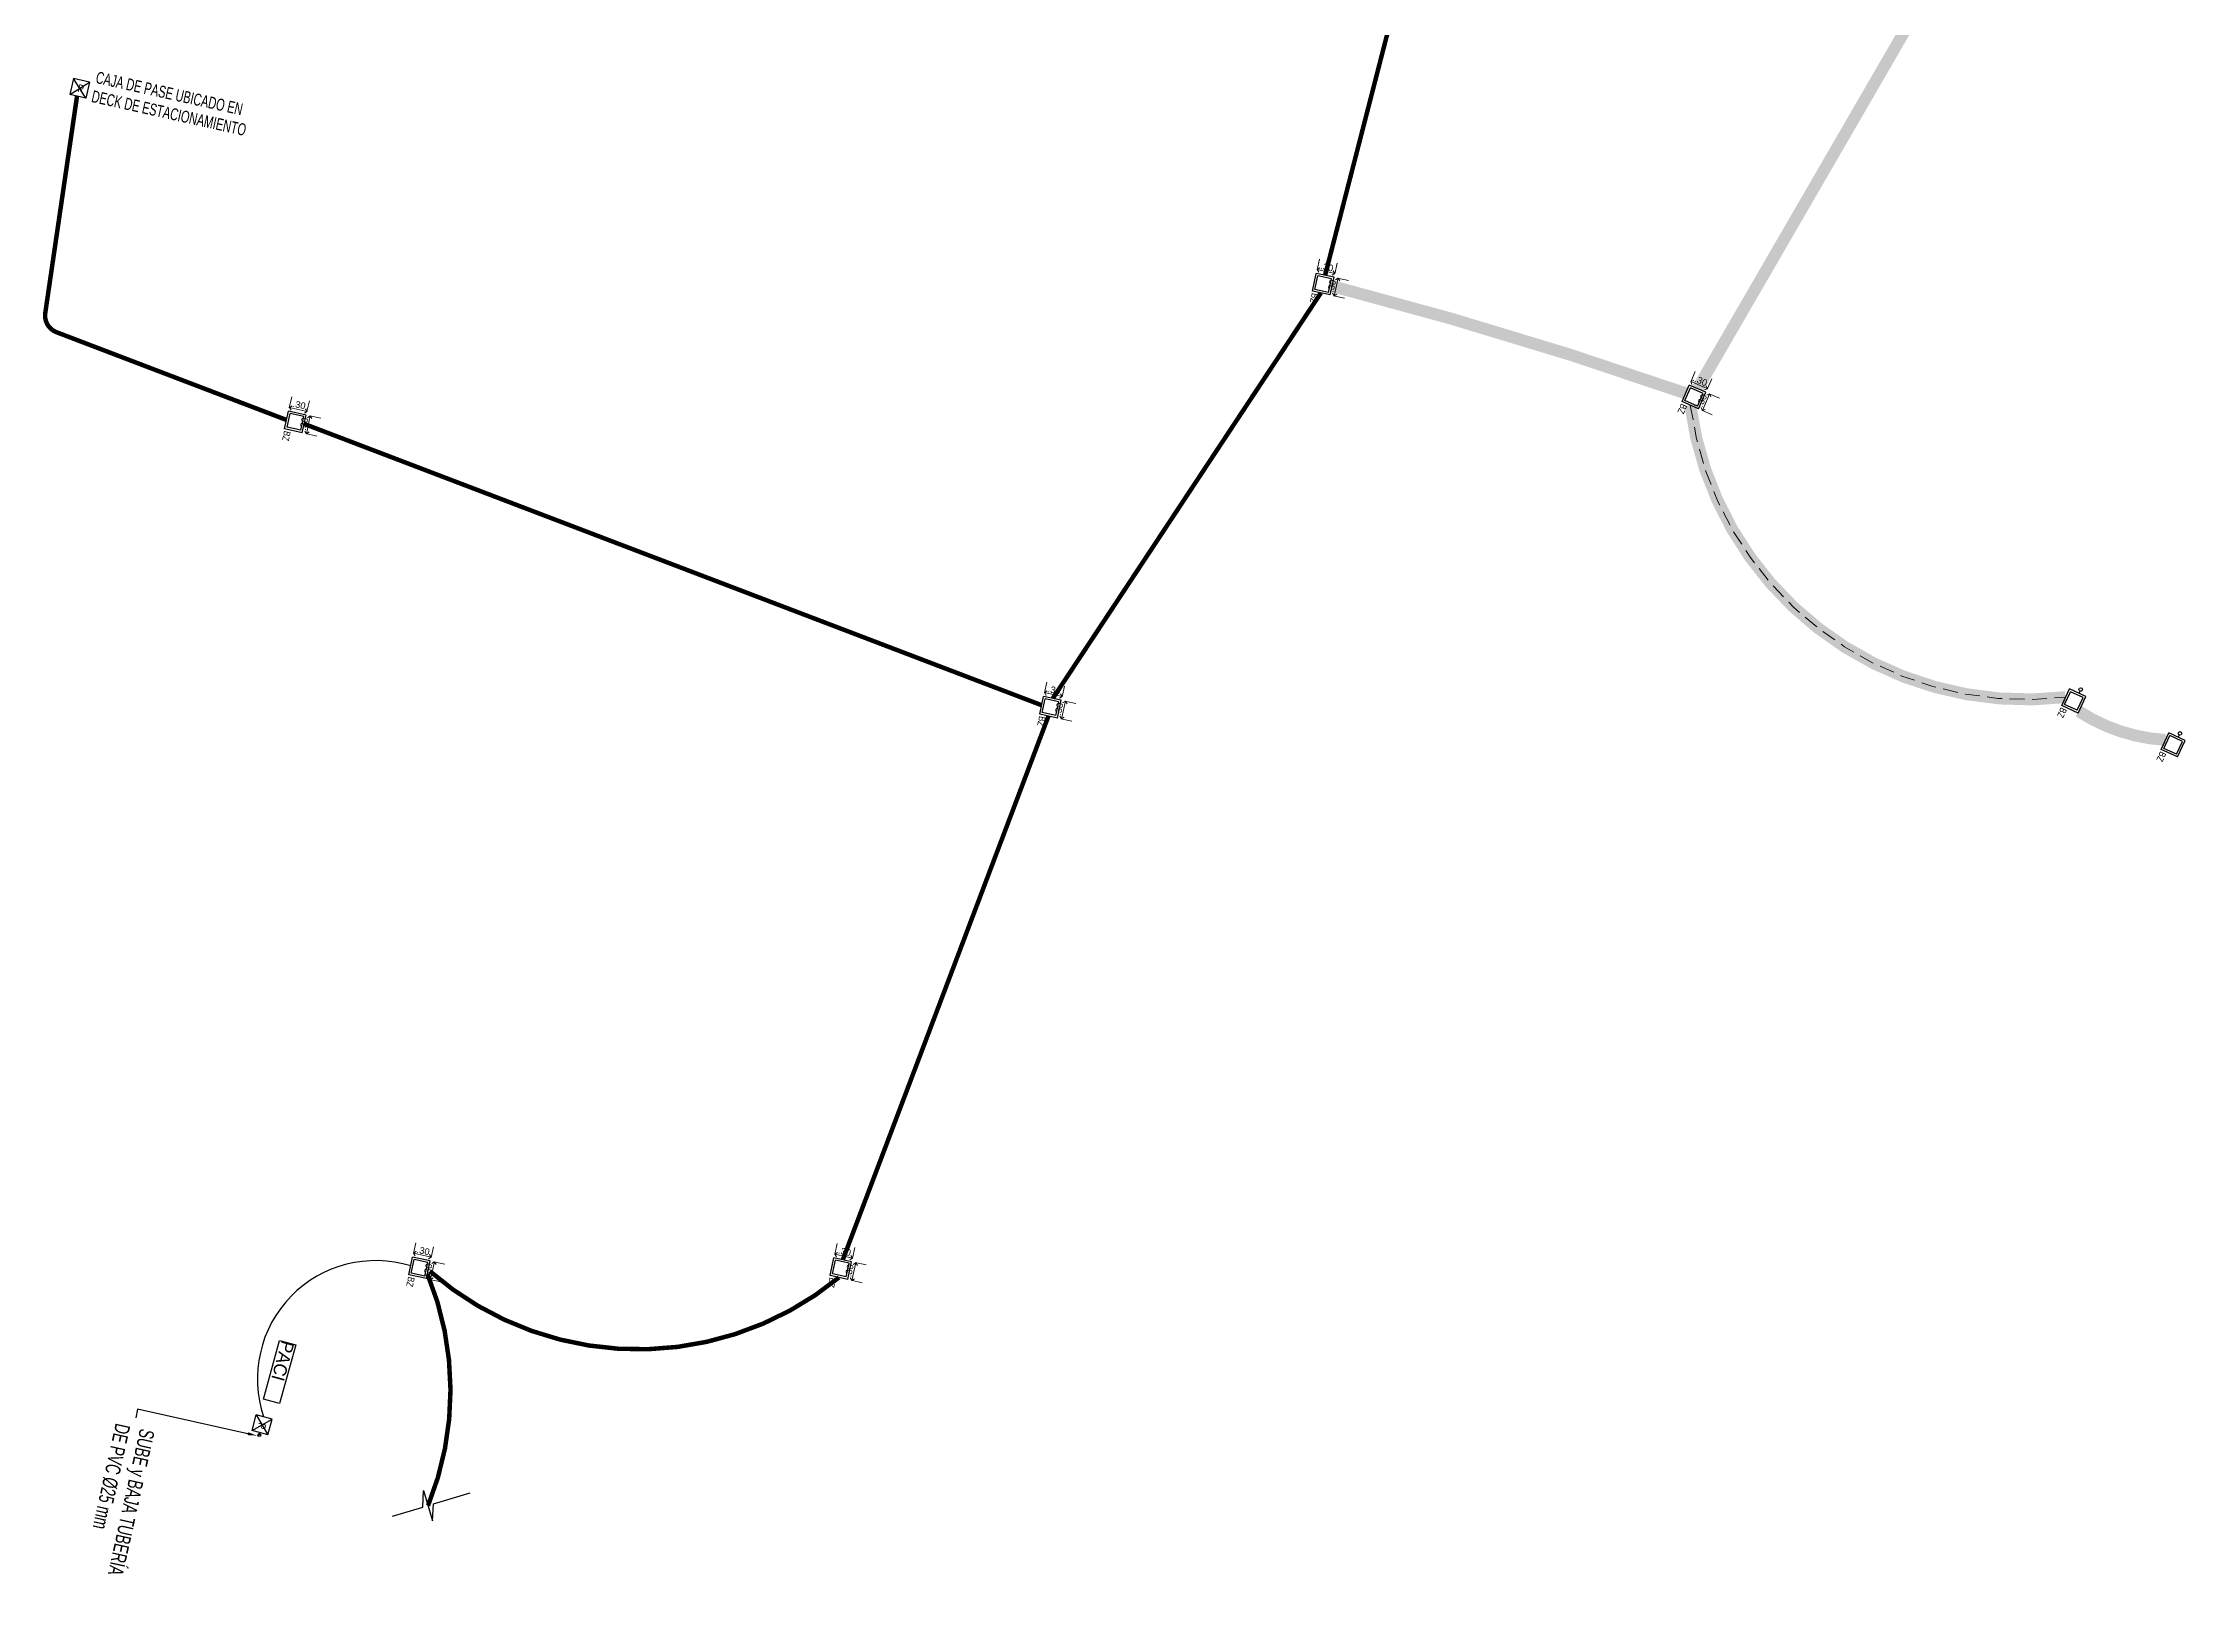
# Model space of a CAD drawing. Header units: millimetres. Extents: x 226520 to 226729, y 8188097 to 8188252.
# Drawn here: x 226520.28 to 226556.11, y 8188097.07 to 8188123.26 of the extents above; entities that cross this region are included whole.
import ezdxf
from ezdxf import colors
from ezdxf.entities.mleader import LeaderData, LeaderLine
from ezdxf.math import Vec2, Vec3

# ---------------------------------------------------------------- set-up
doc = ezdxf.new("R2010")
doc.units = ezdxf.units.MM
doc.linetypes.add('TC_P10$0$HIDDEN', pattern=[0.375, 0.25, -0.125])
doc.linetypes.add('TG_P1$0$DASHDOT', pattern=[1, 0.5, -0.25, 0, -0.25])
for name, color, linetype, lineweight in [('000 SOS 911 EQUIPOS', 5, 'Continuous', 25), ('000 SOS 911 IE-Alarmas Contra Incendio', 100, 'CONTRA_FUEGO', 25), ('000 SOS 911 Membrete', 255, 'Continuous', 18), ('000 SOS 911 TEXTOS ACI', 7, 'Continuous', 9), ('000 SOS 911 TUBERIA ACI', 3, 'Continuous', 25)]:
    doc.layers.add(name, color=color, linetype=linetype, lineweight=lineweight)
doc.styles.add('arial', font='arial.ttf')
doc.styles.add('ESC-50', font='romans.shx', dxfattribs={"width": 0.9, "height": 0.1})
doc.styles.add('FICO', font='bgothl.ttf')
doc.styles.add('MtXpl_Arial_Narrow', font='ARIALN.TTF')
doc.styles.add('PIPE', font='ARIALN.TTF', dxfattribs={"width": 0.8})
doc.styles.get("Standard").update_dxf_attribs({"font": 'arial.ttf'})
doc.linetypes.add('CONTRA_FUEGO', pattern='A,0.9,-0.15,["ACI",Standard,S=0.08,R=0,X=-0.08,Y=-0.03],-0.2', length=1.25)
doc.linetypes.add('Fire-50-Wall', pattern='A,0.5,-0.075,["I",ESC-50,S=1,R=0,X=-0.03,Y=-0.05],-0.05', length=0.625)
doc.dimstyles.new('SEGURIDAD_COTA MUROS_100', dxfattribs={"dimtxt": 0.11, "dimasz": 0.075, "dimexe": 0.18, "dimexo": 0.06, "dimgap": 0.02, "dimtad": 1, "dimzin": 4, "dimdsep": 46, "dimtxsty": 'arial', "dimblk": 'OPEN90', "dimcen": 0.09, "dimdle": 0.1, "dimclrd": 7, "dimclre": 7, "dimclrt": 7, "dimadec": 0, "dimazin": 0, "dimtfac": 1, "dimtix": 1, "dimtofl": 0, "dimtmove": 2, "dimatfit": 2, "dimldrblk": 'OPEN90', "dimfxl": 0.3, "dimtolj": 1, "dimtzin": 0, "dimlwd": 9, "dimlwe": 9, "dimarcsym": 0})

# ---------------------------------------------------------------- blocks, each defined once
blk = doc.blocks.new('SOS 911 Caja de Pase en Pared')
at = {"layer": '000 SOS 911 IE-Alarmas Contra Incendio', "color": 100}
for p, q in [((0.209, 0.209), (-0.209, 0.209)), ((-0.209, -0.209), (0.209, 0.209)), ((0.209, -0.209), (-0.209, 0.209)), ((-0.209, 0.209), (-0.209, -0.209)), ((0.209, 0.209), (0.209, -0.209)), ((0.209, -0.209), (-0.209, -0.209))]:
    blk.add_line(p, q, dxfattribs=at)
at = {"layer": '000 SOS 911 IE-Alarmas Contra Incendio', "color": 7, "insert": (-0.046, 0.103), "char_height": 0.20068, "attachment_point": 1}
blk.add_mtext_dynamic_manual_height_columns('{\\fArial Narrow|b0|i0|c0|p34;\\C171;P}', width=0.31885, gutter_width=1, heights=[0], dxfattribs=at)
blk = doc.blocks.new('_Open90')
at = {"color": 0, "linetype": 'ByBlock', "lineweight": -2}
for p, q in [((0, 0), (-1, 0)), ((-0.5, 0.5), (0, 0)), ((0, 0), (-0.5, -0.5))]:
    blk.add_line(p, q, dxfattribs=at)
blk = doc.blocks.new('*D35')
at = {"layer": '000 SOS 911 IE-Alarmas Contra Incendio', "color": 7, "lineweight": 9, "transparency": 16777216}
for p, q in [((226541.926, 8188119.254), (226541.893, 8188119.105)), ((226541.933, 8188119.33), (226542.118, 8188119.289)), ((226541.867, 8188119.034), (226542.052, 8188118.993))]:
    blk.add_line(p, q, dxfattribs=at)
at = {"layer": 'DEFPOINTS', "color": 0, "transparency": 16777216}
for p in [(226541.874, 8188119.342, 0), (226541.809, 8188119.046, 0), (226541.877, 8188119.031)]:
    blk.add_point(p, dxfattribs=at)
at = {"layer": '000 SOS 911 IE-Alarmas Contra Incendio', "color": 7, "lineweight": 9, "transparency": 16777216, "xscale": 0.07500000000000001, "yscale": 0.07500000000000001, "zscale": 0.07500000000000001}
for p, rotation in [((226541.942, 8188119.327), 77.50376459264231), ((226541.877, 8188119.031), 257.5037645926423)]:
    blk.add_blockref('_Open90', p, dxfattribs=dict(at, rotation=rotation))
at = {"layer": '000 SOS 911 IE-Alarmas Contra Incendio', "color": 7, "transparency": 16777216, "insert": (226541.835, 8188119.196), "char_height": 0.11, "attachment_point": 5, "rotation": 77.5038, "style": 'arial'}
blk.add_mtext('\\A1;.30', dxfattribs=at)
blk = doc.blocks.new('*D36')
at = {"layer": '000 SOS 911 IE-Alarmas Contra Incendio', "color": 7, "lineweight": 9, "transparency": 16777216}
for p, q in [((226541.591, 8188119.467), (226541.631, 8188119.646)), ((226541.815, 8188119.421), (226541.666, 8188119.454)), ((226541.887, 8188119.401), (226541.927, 8188119.581))]:
    blk.add_line(p, q, dxfattribs=at)
at = {"layer": 'DEFPOINTS', "color": 0, "transparency": 16777216}
for p in [(226541.578, 8188119.408, 0), (226541.592, 8188119.471), (226541.874, 8188119.342, 0)]:
    blk.add_point(p, dxfattribs=at)
at = {"layer": '000 SOS 911 IE-Alarmas Contra Incendio', "color": 7, "lineweight": 9, "transparency": 16777216, "xscale": 0.075, "yscale": 0.075, "zscale": 0.075}
for p, rotation in [((226541.592, 8188119.471), 167.5037645902927), ((226541.888, 8188119.405), 347.5037645902926)]:
    blk.add_blockref('_Open90', p, dxfattribs=dict(at, rotation=rotation))
at = {"layer": '000 SOS 911 IE-Alarmas Contra Incendio', "color": 7, "transparency": 16777216, "insert": (226541.757, 8188119.512), "char_height": 0.11, "attachment_point": 5, "rotation": 347.5038, "style": 'arial'}
blk.add_mtext('\\A1;.30', dxfattribs=at)
blk = doc.blocks.new('*D37')
at = {"layer": '000 SOS 911 IE-Alarmas Contra Incendio', "color": 7, "lineweight": 9, "transparency": 16777216}
for p, q in [((226537.365, 8188112.18), (226537.332, 8188112.03)), ((226537.372, 8188112.255), (226537.557, 8188112.214)), ((226537.306, 8188111.959), (226537.491, 8188111.918))]:
    blk.add_line(p, q, dxfattribs=at)
at = {"layer": 'DEFPOINTS', "color": 0, "transparency": 16777216}
for p in [(226537.313, 8188112.268, 0), (226537.248, 8188111.972, 0), (226537.315, 8188111.957)]:
    blk.add_point(p, dxfattribs=at)
at = {"layer": '000 SOS 911 IE-Alarmas Contra Incendio', "color": 7, "lineweight": 9, "transparency": 16777216, "xscale": 0.07500000000000001, "yscale": 0.07500000000000001, "zscale": 0.07500000000000001}
for p, rotation in [((226537.381, 8188112.253), 77.50376459264231), ((226537.315, 8188111.957), 257.5037645926423)]:
    blk.add_blockref('_Open90', p, dxfattribs=dict(at, rotation=rotation))
at = {"layer": '000 SOS 911 IE-Alarmas Contra Incendio', "color": 7, "transparency": 16777216, "insert": (226537.274, 8188112.121), "char_height": 0.11, "attachment_point": 5, "rotation": 77.5038, "style": 'arial'}
blk.add_mtext('\\A1;.30', dxfattribs=at)
blk = doc.blocks.new('*D38')
at = {"layer": '000 SOS 911 IE-Alarmas Contra Incendio', "color": 7, "lineweight": 9, "transparency": 16777216}
for p, q in [((226537.03, 8188112.392), (226537.07, 8188112.572)), ((226537.326, 8188112.327), (226537.366, 8188112.506)), ((226537.254, 8188112.347), (226537.104, 8188112.38))]:
    blk.add_line(p, q, dxfattribs=at)
at = {"layer": 'DEFPOINTS', "color": 0, "transparency": 16777216}
for p in [(226537.017, 8188112.334, 0), (226537.031, 8188112.396), (226537.313, 8188112.268, 0)]:
    blk.add_point(p, dxfattribs=at)
at = {"layer": '000 SOS 911 IE-Alarmas Contra Incendio', "color": 7, "lineweight": 9, "transparency": 16777216, "xscale": 0.075, "yscale": 0.075, "zscale": 0.075}
for p, rotation in [((226537.031, 8188112.396), 167.5037645902927), ((226537.327, 8188112.331), 347.5037645902926)]:
    blk.add_blockref('_Open90', p, dxfattribs=dict(at, rotation=rotation))
at = {"layer": '000 SOS 911 IE-Alarmas Contra Incendio', "color": 7, "transparency": 16777216, "insert": (226537.196, 8188112.438), "char_height": 0.11, "attachment_point": 5, "rotation": 347.5038, "style": 'arial'}
blk.add_mtext('\\A1;.30', dxfattribs=at)
blk = doc.blocks.new('*D39')
at = {"layer": '000 SOS 911 IE-Alarmas Contra Incendio', "color": 7, "lineweight": 9, "transparency": 16777216}
for p, q in [((226526.812, 8188102.803), (226526.779, 8188102.654)), ((226526.819, 8188102.878), (226527.004, 8188102.837)), ((226526.754, 8188102.582), (226526.939, 8188102.541))]:
    blk.add_line(p, q, dxfattribs=at)
at = {"layer": 'DEFPOINTS', "color": 0, "transparency": 16777216}
for p in [(226526.761, 8188102.891, 0), (226526.695, 8188102.595, 0), (226526.763, 8188102.58)]:
    blk.add_point(p, dxfattribs=at)
at = {"layer": '000 SOS 911 IE-Alarmas Contra Incendio', "color": 7, "lineweight": 9, "transparency": 16777216, "xscale": 0.07500000000000001, "yscale": 0.07500000000000001, "zscale": 0.07500000000000001}
for p, rotation in [((226526.828, 8188102.876), 77.50376459264231), ((226526.763, 8188102.58), 257.5037645926423)]:
    blk.add_blockref('_Open90', p, dxfattribs=dict(at, rotation=rotation))
at = {"layer": '000 SOS 911 IE-Alarmas Contra Incendio', "color": 7, "transparency": 16777216, "insert": (226526.721, 8188102.745), "char_height": 0.11, "attachment_point": 5, "rotation": 77.5038, "style": 'arial'}
blk.add_mtext('\\A1;.30', dxfattribs=at)
blk = doc.blocks.new('*D40')
at = {"layer": '000 SOS 911 IE-Alarmas Contra Incendio', "color": 7, "lineweight": 9, "transparency": 16777216}
for p, q in [((226526.477, 8188103.016), (226526.517, 8188103.195)), ((226526.773, 8188102.95), (226526.813, 8188103.13)), ((226526.701, 8188102.97), (226526.551, 8188103.003))]:
    blk.add_line(p, q, dxfattribs=at)
at = {"layer": 'DEFPOINTS', "color": 0, "transparency": 16777216}
for p in [(226526.464, 8188102.957, 0), (226526.478, 8188103.02), (226526.76, 8188102.891, 0)]:
    blk.add_point(p, dxfattribs=at)
at = {"layer": '000 SOS 911 IE-Alarmas Contra Incendio', "color": 7, "lineweight": 9, "transparency": 16777216, "xscale": 0.075, "yscale": 0.075, "zscale": 0.075}
for p, rotation in [((226526.478, 8188103.02), 167.5037645902927), ((226526.774, 8188102.954), 347.5037645902926)]:
    blk.add_blockref('_Open90', p, dxfattribs=dict(at, rotation=rotation))
at = {"layer": '000 SOS 911 IE-Alarmas Contra Incendio', "color": 7, "transparency": 16777216, "insert": (226526.643, 8188103.061), "char_height": 0.11, "attachment_point": 5, "rotation": 347.5038, "style": 'arial'}
blk.add_mtext('\\A1;.30', dxfattribs=at)
blk = doc.blocks.new('*D41')
at = {"layer": '000 SOS 911 IE-Alarmas Contra Incendio', "color": 7, "lineweight": 9, "transparency": 16777216}
for p, q in [((226548.027, 8188117.118), (226548.2, 8188117.041)), ((226548.127, 8188117.323), (226548.065, 8188117.182)), ((226548.149, 8188117.395), (226548.322, 8188117.319))]:
    blk.add_line(p, q, dxfattribs=at)
at = {"layer": 'DEFPOINTS', "color": 0, "transparency": 16777216}
for p in [(226547.972, 8188117.142, 0), (226548.035, 8188117.114), (226548.094, 8188117.419, 0)]:
    blk.add_point(p, dxfattribs=at)
at = {"layer": '000 SOS 911 IE-Alarmas Contra Incendio', "color": 7, "lineweight": 9, "transparency": 16777216, "xscale": 0.075, "yscale": 0.075, "zscale": 0.075}
for p, rotation in [((226548.035, 8188117.114), 246.2416291669357), ((226548.157, 8188117.391), 66.24162916693565)]:
    blk.add_blockref('_Open90', p, dxfattribs=dict(at, rotation=rotation))
at = {"layer": '000 SOS 911 IE-Alarmas Contra Incendio', "color": 7, "transparency": 16777216, "insert": (226548.026, 8188117.283), "char_height": 0.11, "attachment_point": 5, "rotation": 66.2416, "style": 'arial'}
blk.add_mtext('\\A1;.30', dxfattribs=at)
blk = doc.blocks.new('*D42')
at = {"layer": '000 SOS 911 IE-Alarmas Contra Incendio', "color": 7, "lineweight": 9, "transparency": 16777216}
for p, q in [((226547.84, 8188117.596), (226547.915, 8188117.765)), ((226548.051, 8188117.508), (226547.911, 8188117.57)), ((226548.118, 8188117.474), (226548.192, 8188117.643))]:
    blk.add_line(p, q, dxfattribs=at)
at = {"layer": 'DEFPOINTS', "color": 0, "transparency": 16777216}
for p in [(226547.816, 8188117.541, 0), (226547.842, 8188117.6), (226548.094, 8188117.419, 0)]:
    blk.add_point(p, dxfattribs=at)
at = {"layer": '000 SOS 911 IE-Alarmas Contra Incendio', "color": 7, "lineweight": 9, "transparency": 16777216}
for p, xscale, yscale, zscale, rotation in [((226547.842, 8188117.6), 0.075, 0.075, 0.075, 156.2416291471535), ((226548.12, 8188117.478), 0.07500000000000001, 0.07500000000000001, 0.07500000000000001, 336.2416291471534)]:
    blk.add_blockref('_Open90', p, dxfattribs=dict(at, xscale=xscale, yscale=yscale, zscale=zscale, rotation=rotation))
at = {"layer": '000 SOS 911 IE-Alarmas Contra Incendio', "color": 7, "transparency": 16777216, "insert": (226548.012, 8188117.609), "char_height": 0.11, "attachment_point": 5, "rotation": 336.2416, "style": 'arial'}
blk.add_mtext('\\A1;.30', dxfattribs=at)
blk = doc.blocks.new('01')
at = {"layer": '000 SOS 911 IE-Alarmas Contra Incendio', "color": 0, "linetype": 'Continuous'}
for p, q in [((763.415, -217.109), (762.974, -217.109)), ((762.974, -217.109), (762.974, -217.55)), ((763.415, -217.55), (762.974, -217.55)), ((763.365, -217.159), (763.024, -217.159)), ((763.024, -217.159), (763.024, -217.5)), ((763.365, -217.5), (763.024, -217.5)), ((763.365, -217.159), (763.365, -217.5)), ((763.415, -217.109), (763.415, -217.55))]:
    blk.add_line(p, q, dxfattribs=at)
at = {"layer": '000 SOS 911 IE-Alarmas Contra Incendio', "color": 0, "linetype": 'Continuous', "style": 'MtXpl_Arial_Narrow'}
blk.add_text('BZ', height=0.1634, dxfattribs=at).set_placement((763.455, -217.552))
blk = doc.blocks.new('*D43')
at = {"layer": '000 SOS 911 IE-Alarmas Contra Incendio', "color": 7, "lineweight": 9, "transparency": 16777216}
for p, q in [((226533.859, 8188102.79), (226533.826, 8188102.641)), ((226533.866, 8188102.866), (226534.051, 8188102.825)), ((226533.8, 8188102.57), (226533.985, 8188102.529))]:
    blk.add_line(p, q, dxfattribs=at)
at = {"layer": 'DEFPOINTS', "color": 0, "transparency": 16777216}
for p in [(226533.807, 8188102.879, 0), (226533.742, 8188102.583, 0), (226533.809, 8188102.567)]:
    blk.add_point(p, dxfattribs=at)
at = {"layer": '000 SOS 911 IE-Alarmas Contra Incendio', "color": 7, "lineweight": 9, "transparency": 16777216, "xscale": 0.07500000000000001, "yscale": 0.07500000000000001, "zscale": 0.07500000000000001}
for p, rotation in [((226533.875, 8188102.863), 77.50376459264231), ((226533.809, 8188102.567), 257.5037645926423)]:
    blk.add_blockref('_Open90', p, dxfattribs=dict(at, rotation=rotation))
at = {"layer": '000 SOS 911 IE-Alarmas Contra Incendio', "color": 7, "transparency": 16777216, "insert": (226533.768, 8188102.732), "char_height": 0.11, "attachment_point": 5, "rotation": 77.5038, "style": 'arial'}
blk.add_mtext('\\A1;.30', dxfattribs=at)
blk = doc.blocks.new('*D44')
at = {"layer": '000 SOS 911 IE-Alarmas Contra Incendio', "color": 7, "lineweight": 9, "transparency": 16777216}
for p, q in [((226533.524, 8188103.003), (226533.564, 8188103.182)), ((226533.82, 8188102.937), (226533.86, 8188103.117)), ((226533.748, 8188102.957), (226533.598, 8188102.99))]:
    blk.add_line(p, q, dxfattribs=at)
at = {"layer": 'DEFPOINTS', "color": 0, "transparency": 16777216}
for p in [(226533.511, 8188102.944, 0), (226533.525, 8188103.007), (226533.807, 8188102.879, 0)]:
    blk.add_point(p, dxfattribs=at)
at = {"layer": '000 SOS 911 IE-Alarmas Contra Incendio', "color": 7, "lineweight": 9, "transparency": 16777216, "xscale": 0.075, "yscale": 0.075, "zscale": 0.075}
for p, rotation in [((226533.525, 8188103.007), 167.5037645902927), ((226533.821, 8188102.941), 347.5037645902926)]:
    blk.add_blockref('_Open90', p, dxfattribs=dict(at, rotation=rotation))
at = {"layer": '000 SOS 911 IE-Alarmas Contra Incendio', "color": 7, "transparency": 16777216, "insert": (226533.69, 8188103.048), "char_height": 0.11, "attachment_point": 5, "rotation": 347.5038, "style": 'arial'}
blk.add_mtext('\\A1;.30', dxfattribs=at)
blk = doc.blocks.new('*D49')
at = {"layer": '000 SOS 911 IE-Alarmas Contra Incendio', "color": 7, "lineweight": 9, "transparency": 16777216}
for p, q in [((226524.678, 8188116.729), (226524.863, 8188116.688)), ((226524.737, 8188116.95), (226524.704, 8188116.8)), ((226524.744, 8188117.025), (226524.929, 8188116.984))]:
    blk.add_line(p, q, dxfattribs=at)
at = {"layer": 'DEFPOINTS', "color": 0, "transparency": 16777216}
for p in [(226524.62, 8188116.742, 0), (226524.685, 8188117.038, 0), (226524.688, 8188116.727)]:
    blk.add_point(p, dxfattribs=at)
at = {"layer": '000 SOS 911 IE-Alarmas Contra Incendio', "color": 7, "lineweight": 9, "transparency": 16777216, "xscale": 0.075, "yscale": 0.075, "zscale": 0.075}
for p, rotation in [((226524.688, 8188116.727), 257.5037645926423), ((226524.753, 8188117.023), 77.50376459264221)]:
    blk.add_blockref('_Open90', p, dxfattribs=dict(at, rotation=rotation))
at = {"layer": '000 SOS 911 IE-Alarmas Contra Incendio', "color": 7, "transparency": 16777216, "insert": (226524.646, 8188116.891), "char_height": 0.11, "attachment_point": 5, "rotation": 77.5038, "style": 'arial'}
blk.add_mtext('\\A1;.30', dxfattribs=at)
blk = doc.blocks.new('*D50')
at = {"layer": '000 SOS 911 IE-Alarmas Contra Incendio', "color": 7, "lineweight": 9, "transparency": 16777216}
for p, q in [((226524.402, 8188117.162), (226524.442, 8188117.342)), ((226524.626, 8188117.117), (226524.476, 8188117.15)), ((226524.698, 8188117.096), (226524.738, 8188117.276))]:
    blk.add_line(p, q, dxfattribs=at)
at = {"layer": 'DEFPOINTS', "color": 0, "transparency": 16777216}
for p in [(226524.389, 8188117.103, 0), (226524.403, 8188117.166), (226524.685, 8188117.038, 0)]:
    blk.add_point(p, dxfattribs=at)
at = {"layer": '000 SOS 911 IE-Alarmas Contra Incendio', "color": 7, "lineweight": 9, "transparency": 16777216, "xscale": 0.075, "yscale": 0.075, "zscale": 0.075}
for p, rotation in [((226524.403, 8188117.166), 167.5037645902927), ((226524.699, 8188117.1), 347.5037645902926)]:
    blk.add_blockref('_Open90', p, dxfattribs=dict(at, rotation=rotation))
at = {"layer": '000 SOS 911 IE-Alarmas Contra Incendio', "color": 7, "transparency": 16777216, "insert": (226524.568, 8188117.208), "char_height": 0.11, "attachment_point": 5, "rotation": 347.5038, "style": 'arial'}
blk.add_mtext('\\A1;.30', dxfattribs=at)

msp = doc.modelspace()

# ---------------------------------------------------------------- linework, layer by layer
at = {"layer": '000 SOS 911 IE-Alarmas Contra Incendio', "color": 5, "linetype": 'TG_P1$0$DASHDOT', "const_width": 0.075}
for points, elevation in [([(226544.614, 8188137.461, -0.070496), (226541.725, 8188119.376, 1.790001)], -1.556), ([(226520.852, 8188122.37), (226520.321, 8188118.746, 0.351459), (226520.511, 8188118.423), (226524.357, 8188116.956)], 0), ([(226526.753, 8188102.721, 0.366536), (226533.594, 8188102.615, -1.060406)], -0.778), ([(226526.723, 8188098.801, 0.196702), (226526.712, 8188102.675, -3.751237)], -0.778)]:
    msp.add_lwpolyline(points, format="xyb", dxfattribs=dict(at, elevation=elevation))
at = {"layer": '000 SOS 911 IE-Alarmas Contra Incendio', "color": 5, "linetype": 'TC_P10$0$HIDDEN', "const_width": 0.2, "elevation": -1.556, "flags": 128}
msp.add_lwpolyline([(226553.227, 8188126.582), (226547.955, 8188117.48)], dxfattribs=at)
at = {"layer": '000 SOS 911 IE-Alarmas Contra Incendio', "color": 5, "linetype": 'TC_P10$0$HIDDEN', "const_width": 0.2, "flags": 128}
for points, elevation in [([(226541.842, 8188119.195, -0.020832), (226547.755, 8188117.403, -0.96967)], -0.778), ([(226547.833, 8188117.203, 0.410136), (226554.109, 8188112.321, 6.448781)], 0), ([(226554.333, 8188112.083, 0.130039), (226555.78, 8188111.605, 1.829366)], 0)]:
    msp.add_lwpolyline(points, format="xyb", dxfattribs=dict(at, elevation=elevation))
at = {"layer": '000 SOS 911 IE-Alarmas Contra Incendio', "color": 5, "linetype": 'TG_P1$0$DASHDOT', "const_width": 0.075, "elevation": -0.778}
for points in [[(226537.171, 8188112.299), (226541.655, 8188119.081)], [(226536.985, 8188112.186), (226524.653, 8188116.89)], [(226533.659, 8188102.911), (226537.099, 8188112.005)]]:
    msp.add_lwpolyline(points, dxfattribs=at)
at = {"layer": '000 SOS 911 IE-Alarmas Contra Incendio', "color": 6, "linetype": 'TC_P10$0$HIDDEN'}
for points, elevation in [([(226554.349, 8188112.421), (226554.332, 8188112.384)], -0.778), ([(226556.01, 8188111.687), (226555.993, 8188111.65)], -1.556)]:
    msp.add_lwpolyline(points, dxfattribs=dict(at, elevation=elevation))
at = {"layer": '000 SOS 911 IE-Alarmas Contra Incendio', "elevation": -0.778}
msp.add_lwpolyline([(226523.9, 8188099.98), (226523.911, 8188100.019)], dxfattribs=at)
at = {"layer": '000 SOS 911 IE-Alarmas Contra Incendio'}
for centre, radius in [((226554.362, 8188112.449, -0.778), 0.03), ((226556.023, 8188111.714, -1.556), 0.03), ((226523.9, 8188099.98, -0.778), 0.025)]:
    msp.add_circle(centre, radius, dxfattribs=at)
at = {"layer": '000 SOS 911 IE-Alarmas Contra Incendio', "color": 5, "linetype": 'TC_P10$0$HIDDEN', "lineweight": 20}
msp.add_arc((226553.447, 8188117.944, 0), 5.662, 187.5199, 276.721, dxfattribs=at)
at = {"layer": '000 SOS 911 TUBERIA ACI', "color": 1, "elevation": -0.778}
msp.add_lwpolyline([(226526.131, 8188098.624), (226526.634, 8188098.775), (226526.647, 8188099.055), (226526.799, 8188098.548), (226526.812, 8188098.828), (226527.428, 8188099.013)], dxfattribs=at)

# ---------------------------------------------------------------- block references
at = {"layer": '000 SOS 911 IE-Alarmas Contra Incendio'}
for p, xscale, yscale, zscale, rotation in [((226520.896, 8188122.501, 0), 0.6556158984375, 0.6556158984375, 0.6556158984375, 347.3827205560958), ((226523.947, 8188100.152, -0.778), 0.6556158984374996, 0.6556158984374996, 0.6556158984374996, 254.8128414857264)]:
    msp.add_blockref('SOS 911 Caja de Pase en Pared', p, dxfattribs=dict(at, xscale=xscale, yscale=yscale, zscale=zscale, rotation=rotation))
at = {"layer": '000 SOS 911 Membrete', "color": 4, "linetype": 'Continuous', "xscale": 0.6866556266033178, "yscale": 0.6866556266033178, "zscale": 0.6866556266033178}
for p, rotation in [((226800.781, 8188598.575, -1.556), 257.503764591831), ((226895.784, 8188536.713, -1.556), 246.2175626975733), ((226783.592, 8188596.27), 257.503764591831), ((226910.136, 8188524.862, 0), 245.115880589505), ((226796.22, 8188591.5, -0.778), 257.503764591831), ((226911.797, 8188524.127, -0.778), 245.115880589505), ((226785.667, 8188582.124, -0.778), 257.503764591831), ((226792.714, 8188582.111, -0.778), 257.503764591831)]:
    msp.add_blockref('01', p, dxfattribs=dict(at, rotation=rotation))

# ---------------------------------------------------------------- texts
at = {"layer": '000 SOS 911 EQUIPOS', "color": 1, "style": 'FICO'}
msp.add_text('PACI', height=0.2172, rotation=254.5375, dxfattribs=at).set_placement((226524.28, 8188101.576, 164831.878))
at = {"layer": '000 SOS 911 TEXTOS ACI', "style": 'PIPE', "width": 0.8}
for s, p in [('DECK DE ESTACIONAMIENTO', (226521.081, 8188122.277, 0)), ('CAJA DE PASE UBICADO EN ', (226521.152, 8188122.593, 0))]:
    msp.add_text(s, height=0.2, rotation=347.4811, dxfattribs=at).set_placement(p)

# ---------------------------------------------------------------- dimensions: what is measured, and where the dimension line sits
at = {"layer": '000 SOS 911 IE-Alarmas Contra Incendio'}
for base, p1, p2, angle, picture, middle in [((226541.592, 8188119.471, -1.556), (226541.874, 8188119.342, -1.556), (226541.578, 8188119.408, -1.556), 347.5038, '*D36', (226541.757, 8188119.512, -1.556)), ((226541.877, 8188119.031, -1.556), (226541.874, 8188119.342, -1.556), (226541.809, 8188119.046, -1.556), 257.5038, '*D35', (226541.835, 8188119.196, -1.556)), ((226547.842, 8188117.6, -1.556), (226548.094, 8188117.419, -1.556), (226547.816, 8188117.541, -1.556), 336.2416, '*D42', (226548.012, 8188117.609, -1.556)), ((226524.403, 8188117.166, 0), (226524.685, 8188117.038), (226524.389, 8188117.103), 347.5038, '*D50', (226524.568, 8188117.208, 0)), ((226548.035, 8188117.114, -1.556), (226548.094, 8188117.419, -1.556), (226547.972, 8188117.142, -1.556), 246.2416, '*D41', (226548.026, 8188117.283, -1.556)), ((226524.688, 8188116.727, 0), (226524.685, 8188117.038), (226524.62, 8188116.742), 257.5038, '*D49', (226524.646, 8188116.891, 0)), ((226537.031, 8188112.396, -0.778), (226537.313, 8188112.268, -0.778), (226537.017, 8188112.334, -0.778), 347.5038, '*D38', (226537.196, 8188112.438, -0.778)), ((226537.315, 8188111.957, -0.778), (226537.313, 8188112.268, -0.778), (226537.248, 8188111.972, -0.778), 257.5038, '*D37', (226537.274, 8188112.121, -0.778)), ((226526.478, 8188103.02, -0.778), (226526.76, 8188102.891, -0.778), (226526.464, 8188102.957, -0.778), 347.5038, '*D40', (226526.643, 8188103.061, -0.778)), ((226533.525, 8188103.007, -0.778), (226533.807, 8188102.879, -0.778), (226533.511, 8188102.944, -0.778), 347.5038, '*D44', (226533.69, 8188103.048, -0.778)), ((226526.763, 8188102.58, -0.778), (226526.761, 8188102.891, -0.778), (226526.695, 8188102.595, -0.778), 257.5038, '*D39', (226526.721, 8188102.745, -0.778)), ((226533.809, 8188102.567, -0.778), (226533.807, 8188102.879, -0.778), (226533.742, 8188102.583, -0.778), 257.5038, '*D43', (226533.768, 8188102.732, -0.778))]:
    dim = msp.add_linear_dim(base=base, p1=p1, p2=p2, angle=angle, dimstyle='SEGURIDAD_COTA MUROS_100', dxfattribs=at)
    dim.commit()
    dim.dimension.update_dxf_attribs({"geometry": picture, "text_midpoint": middle})

# ---------------------------------------------------------------- next in the draw order: leaders
at = {"layer": '000 SOS 911 TEXTOS ACI'}
ml = msp.add_multileader_mtext('Standard', dxfattribs=at)
ml.set_content('{\\H1.66667x;SUBE y BAJA TUBERÍA DE PVC %%C25 mm} ', color=256, style='PIPE')
ml.set_leader_properties(color=7)
ml.build(insert=Vec2(0, 0))
ml.multileader.update_dxf_attribs({"text_left_attachment_type": 2, "text_right_attachment_type": 2, "dogleg_length": 2, "arrow_head_size": 0.15})
ctx = ml.context
ctx.base_point, ctx.char_height, ctx.arrow_head_size, ctx.landing_gap_size, ctx.plane_origin, ctx.plane_x_axis, ctx.plane_y_axis = Vec3(226521.835, 8188100.27, -0.778), 0.15, 0.15, 0.15, Vec3(226521.567, 8188095.359, -0.778), Vec3(-0.216375, -0.97631), Vec3(0.97631, -0.216375)
ctx.left_attachment, ctx.right_attachment = 2, 2
notes = []
notes.append((ctx, [(1, (1, 1, 0), (226521.866, 8188100.412, -0.778), (-0.216375, -0.97631), 0.146, [(0, [(226523.857, 8188099.971, -0.778)], 0, [])])]))
ctx.mtext.insert, ctx.mtext.text_direction, ctx.mtext.rotation, ctx.mtext.width, ctx.mtext.defined_height, ctx.mtext.flow_direction = Vec3(226522.152, 8188100.045, -0.778), Vec3(-0.216375, -0.97631), 4.494289, 2.86536, 0.558, 5
ctx.mtext.has_bg_fill, ctx.mtext.bg_color, ctx.mtext.bg_scale_factor, ctx.mtext.bg_transparency, ctx.mtext.use_window_bg_color = 1, -1073741824, 2, 0, 1
for ctx, leaders in notes:
    for number, flags, end, landing, length, lines in leaders:
        leader = LeaderData()
        leader.index, (leader.has_last_leader_line, leader.has_dogleg_vector, leader.attachment_direction) = number, flags
        leader.last_leader_point, leader.dogleg_vector, leader.dogleg_length = Vec3(end), Vec3(landing), length
        for number, points, colour, breaks in lines:
            line = LeaderLine()
            line.index, line.vertices, line.color, line.breaks = number, Vec3.list(points), colors.encode_raw_color(colour), breaks
            leader.lines.append(line)
        ctx.leaders.append(leader)

# ---------------------------------------------------------------- next in the draw order: linework, layer by layer
at = {"layer": '000 SOS 911 EQUIPOS', "color": 1, "elevation": -0.778}
msp.add_lwpolyline([(226524.512, 8188101.487), (226524.241, 8188100.507), (226523.969, 8188100.583), (226524.24, 8188101.562)], close=True, dxfattribs=at)
at = {"layer": '000 SOS 911 IE-Alarmas Contra Incendio', "linetype": 'Fire-50-Wall'}
msp.add_arc((226525.847, 8188100.92, -0.778), 1.978, 72.7922, 198.6627, dxfattribs=at)

doc.saveas('drawing.dxf')
